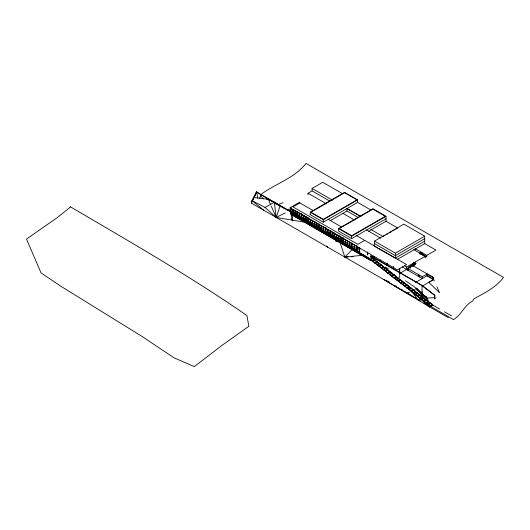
<?xml version="1.0" encoding="UTF-8"?>
<svg xmlns="http://www.w3.org/2000/svg" width="530" height="530" viewBox="0 0 530 530"><rect width="100%" height="100%" fill="white"/><g stroke="black" fill="none" stroke-linecap="round" stroke-linejoin="round"><path stroke-width="0.79" d="M291.288 219.95L292.017 212.384L275.004 202.97M399.878 288.85L251.319 203.083L251.949 200.539L255.606 193.934M256.248 192.774L256.639 191.959L309.354 222.395M251.319 203.083L256.639 191.959L257.772 198.18M252.638 200.267L256.407 192.231M259.329 198.69L261.727 193.867C276.223 183.36 294.733 177.961 306.022 163.399L503.5 277.409C496 287.479 484.427 293.024 473.721 298.947L472.767 300.98C464.466 304.975 461.325 315.211 453.468 319.63L428.452 305.028M252.744 200.148L256.639 191.959M389.451 281.973L383.435 279.356L429.605 306.877L432.5 304.889L439.549 308.957M353.358 248.358L344.844 257.077L339.319 240.269M290.837 208.005C291.705 207.72 290.082 211.987 290.884 213.04L370.636 259.25L373.001 258.044L370.742 256.739L370.96 255.877L422.125 285.418L434.759 295.197L434.759 298.556L436.104 297.781M292.812 209.145C293.998 208.548 292.355 219.095 293.123 209.794M291.202 212.252L359.393 251.829M290.837 212.934L292.58 213.709M292.812 213.332L293.176 213.332M301.669 214.18L301.351 214.074L301.716 214.074M303.902 215.392L303.538 215.392M301.716 218.32C300.894 218.612 302.445 215.041 301.669 214.027M305.731 216.604C306.963 216.273 305.174 227.078 306.042 216.551M303.538 219.533L303.902 219.533M305.731 220.791L306.095 220.791M307.917 222.057L308.281 222.057L307.917 222.116M314.482 221.659C315.714 221.328 313.932 232.133 314.8 221.606M312.342 224.535L312.428 224.508M314.482 225.846L314.846 225.846M319.226 224.243L318.861 224.243M316.675 227.112L317.039 227.112M319.226 228.43C317.993 228.755 319.782 217.956 318.908 228.483M325.745 228.079L325.427 227.973L325.791 227.973M325.791 232.226C324.969 232.511 326.52 228.94 325.745 227.927M327.984 233.485C327.195 233.776 328.699 230.861 327.931 229.887M331.992 231.769C333.191 231.179 331.594 241.68 332.31 232.418M329.806 234.697L330.17 234.697M331.992 235.956L332.356 235.956M338.928 235.611L338.564 235.558L338.928 235.558M340.75 236.824C341.943 236.228 340.293 246.775 341.068 237.473M343.301 238.142L342.936 238.142M340.75 241.011L341.115 241.011M343.301 242.336C342.069 242.66 343.857 231.855 342.99 242.382M345.129 243.542C345.885 244.376 345.706 238.513 345.129 239.408M354.093 244.529C355.285 243.932 353.642 254.48 354.411 245.178M352.059 247.391C350.827 247.715 352.609 236.91 351.741 247.437M354.093 248.716L354.457 248.716M359.439 247.536L359.525 252.651L359.704 248.232M359.393 251.776L291.202 212.192M374.233 257.832L374.193 256.348M399.507 268.359L399.507 272.546M413.241 290.784L416.361 288.3L426.597 297.893M335.715 241.76L337.06 240.858M408.663 269.929L408.014 270.307L408.014 268.524L412.936 265.682L433.673 277.654L433.673 279.436L428.796 282.311L439.562 292.792L436.945 286.856M329.72 201.049L312.104 190.88L312.104 188.415L322.75 182.267L342.473 193.655M308.049 194.848L308.049 193.218L312.104 190.88M299.854 202.93L292.964 206.905L357.829 244.356L364.713 240.375M290.837 212.994L292.964 211.834L357.829 249.285L359.897 248.093M310.262 214.67L310.262 212.199L344.586 192.377L357.624 199.903L357.624 202.381L323.293 222.196L310.262 214.67L309.845 214.862M310.262 212.199L323.293 219.718L357.624 199.903M330.356 220.606L346.978 211.013L358.121 217.446M386.019 218.777L351.662 238.613L338.59 231.06L338.59 228.589L372.941 208.754L386.019 216.306L386.019 221.262L397.745 228.013M338.59 228.589L351.662 236.141L386.019 216.306M368.668 231.259L386.019 221.242M424.729 241.137L395.367 258.084L374.167 246.106L374.491 241.104L403.853 224.15L424.729 236.201L424.729 243.588L397.44 259.342M385.144 235.307L383.044 236.519L370.861 229.49M386.542 234.498L387.947 233.69M389.345 232.882L391.445 231.67M392.849 230.861L394.247 230.053M395.645 229.245L397.05 228.437M290.738 213.683L370.636 259.872L372.113 259.124M374.491 241.104L395.367 253.154L424.729 236.201M424.729 238.685L395.367 255.639L374.491 243.588M419.515 253.068L421.429 252.293M404.33 265.715L406.576 267.014L424.981 256.387L414.016 249.729L415.546 248.888L426.756 255.361L435.938 250.061L424.729 243.588M413.108 263.476L414.54 264.304L414.54 264.801L413.108 263.973L413.108 263.476L414.414 262.721L415.845 263.331L414.414 262.721M412.453 264.106L413.89 264.934L413.89 265.424L412.453 264.596L412.453 264.106L413.758 263.35L415.195 264.178L415.195 263.708L413.758 262.88L413.758 263.35M410.624 268.054L409.186 267.226L409.186 266.729L413.108 263.973M410.492 265.981L412.453 264.596M426.756 255.361L426.756 256.593L424.981 257.62L424.981 256.387M415.195 263.708L415.845 263.331M409.186 267.226L406.576 269.233L408.014 270.061L408.663 269.684L407.232 268.856M399.693 277.621L399.693 272.712L399.905 273.328L407.232 269.101L407.232 268.604L409.842 266.351M414.54 264.304L415.845 263.549M413.89 264.934L415.195 264.178M411.803 264.728L413.234 265.556L414.54 264.801M411.147 265.351L412.578 266.179L413.89 265.424M408.014 268.524L422.277 276.766L427.2 273.924L427.2 275.699L415.606 282.397M422.794 285.776L433.527 279.575L427.008 275.812L427.008 274.03L433.673 277.654M434.322 280.92L433.474 279.548L433.474 277.766M425.915 299.39L427.213 298.642L428.306 300.43M434.547 299.172L434.759 295.197M263.748 210.251L251.949 200.539L265.033 207.462L274.328 202.175L280.165 205.826L276.17 217.426L304.697 222.189M370.742 256.739L373.08 257.845M414.049 249.749L415.546 248.888M421.436 252.499L419.753 253.419L421.436 252.499L422.297 254.022L426.756 256.593M419.753 253.419L421.728 252.664M420.032 253.592L420.032 253.923L421.728 252.995M422.012 253.161L420.032 253.923M420.88 254.115L422.012 253.492M421.165 254.281L422.297 253.658M421.165 254.645L422.297 254.022M422.808 255.632L423.974 254.99M423.921 302.948L429.605 306.877L432.811 305.181L431.261 303.359M428.16 304.352L430.373 303.226L372.848 258.501L370.636 259.62L372.762 261.025L374.982 259.899L374.982 260.409L383.501 266.53L383.501 267.034L387.761 269.843L387.761 270.353L392.021 273.155L392.021 273.666M372.762 261.277L374.982 260.157M372.762 261.025L372.762 261.529L374.24 260.786M370.636 259.872L374.895 262.681L377.108 261.562L377.108 262.065L381.368 264.874L381.368 265.378L385.635 268.187L385.635 268.69L389.894 271.499L389.894 272.009M374.895 262.933L377.108 261.813M374.895 262.681L374.895 263.185L377.108 262.065M372.762 261.529L377.029 264.337L379.242 263.218M377.029 264.589L379.242 263.47M377.029 264.337L377.029 264.841L379.242 263.721M374.895 263.185L379.155 265.994L381.368 264.874M379.155 266.245L381.368 265.126M379.155 265.994L379.155 266.497L381.368 265.378M377.029 264.841L381.289 267.65L383.501 266.53M381.289 267.902L383.501 266.782M381.289 267.65L381.289 268.16L383.501 267.034M379.155 266.497L383.415 269.306L385.635 268.187M383.415 269.558L385.635 268.438M383.415 269.306L383.415 269.816L385.635 268.69M381.289 268.16L385.548 270.962L387.761 269.843M385.548 271.214L387.761 270.095M385.548 270.962L385.548 271.473L387.761 270.353M383.415 269.816L387.682 272.619L389.894 271.499M387.682 272.87L389.894 271.751M387.682 272.619L387.682 273.129L389.152 272.38M385.548 271.473L389.808 274.275L392.021 273.155M389.808 274.527L392.021 273.407M389.808 274.275L389.808 274.785L391.286 274.036M387.682 273.129L391.942 275.931L394.154 274.812L394.154 275.322L398.414 278.124L398.414 278.634L402.674 281.437L402.674 281.947L406.934 284.749L406.934 285.259M391.942 276.19L394.154 275.063M391.942 275.931L391.942 276.441L394.154 275.322M394.068 277.587L396.288 276.468L396.288 276.978L409.067 286.412L409.067 286.915L406.854 288.035L406.854 287.532L389.808 274.785M394.068 277.846L396.288 276.72M394.068 278.098L396.288 276.978M391.942 276.441L396.201 279.244L398.414 278.124M396.201 279.502L398.414 278.382M396.201 279.244L396.201 279.754L398.414 278.634M398.335 280.9L400.548 279.78M400.548 280.039L398.196 281.013M398.335 281.41L399.805 280.661M396.201 279.754L400.461 282.556L402.674 281.437M400.461 282.815L402.674 281.695M400.461 282.556L400.461 283.066L402.674 281.947M402.595 284.219L404.807 283.093M402.595 284.471L404.807 283.351M402.595 284.723L404.807 283.603M400.461 283.066L404.721 285.875L406.934 284.749M404.721 286.127L406.934 285.007M404.721 285.875L404.721 286.379L406.199 285.63M406.854 287.532L409.067 286.412M406.854 287.783L409.067 286.664M408.981 289.188L411.2 288.068L411.2 288.572L408.981 289.691L408.981 289.188L404.721 286.379M408.981 289.44L411.2 288.32M411.114 290.844L413.327 289.724L413.327 290.228L417.587 293.037L417.587 293.54L415.374 294.667L415.374 294.157L411.114 291.348L411.114 290.844L406.854 288.035M411.114 291.096L413.327 289.976M411.114 291.348L413.327 290.228M408.981 289.691L413.248 292.5L415.46 291.381L415.46 291.884L423.98 298.006L423.98 298.516M413.248 292.752L415.46 291.632M413.248 292.5L413.248 293.01L415.46 291.884M415.374 294.157L417.587 293.037M415.374 294.408L417.587 293.289M413.248 293.01L417.507 295.813L419.72 294.693M417.507 296.065L419.72 294.945L426.113 299.662L423.901 301.04M417.507 295.813L417.507 296.323L419.72 295.197M415.374 294.667L419.634 297.469L421.853 296.349M419.634 297.721L421.853 296.601M419.634 297.469L419.634 297.979L421.853 296.86M417.507 296.323L421.767 299.125L423.98 298.006M421.767 299.377L423.98 298.257M419.634 297.979L423.901 300.782L426.113 299.662M423.901 300.782L423.901 301.292L426.113 300.172M421.767 299.125L421.767 299.635L426.027 302.438L428.24 301.318L428.24 301.828L432.5 304.889L428.24 301.57L426.027 302.696M426.027 302.438L426.027 302.948L428.24 301.828M423.901 301.292L428.16 304.094L430.373 302.974M428.16 304.094L428.16 304.604L430.373 303.485M426.027 302.948L430.287 305.75L432.5 304.631M285.312 212.868L276.17 217.426L265.033 207.462M279.416 204.083L282.954 202.751M367.582 254.731L367.582 252.598M431.44 304.187L432.811 305.181L430.287 306.009L428.16 305.174M307.831 223.382L309.354 222.964M396.308 285.862L394.903 286.16L414.195 297.303M406.364 292.971L409.577 292.288M413.38 292.613L411.989 291.778L417.825 299.775L420.641 299.178L422.953 299.47M266.776 199.578L268.312 199.267L274.328 202.175L275.872 204.023M364.11 255.122L344.844 257.077L348.15 256.931M351.45 256.792L353.099 256.719M428.452 297.959L433.732 297.767M294.918 214.398C295.058 215.564 295.462 209.343 294.786 210.337M288.26 209.184L293.116 209.741M253.903 197.498L268.312 199.267L273.666 202.235M297.29 211.496C296.913 211.198 297.019 216.631 297.29 215.69M299.212 212.914L299.212 217.108M303.856 215.293L303.677 219.665L303.902 215.339M307.917 217.923C308.831 217.181 307.102 221.248 307.97 222.163M310.156 219.234C310.487 218.194 310.62 223.932 310.156 223.428M290.884 213.04L291.149 207.952M312.342 220.5C312.839 219.559 311.733 223.971 312.342 224.687M321.365 225.396L321.365 229.589M323.558 226.661C323.181 226.363 323.287 231.795 323.558 230.855M334.496 232.981C334.191 232.604 334.284 238.129 334.496 237.175M316.675 227.171L317.039 227.171L316.986 223.567M336.424 234.399C336.755 233.392 336.974 239.07 336.424 238.593M347.634 240.56C347.322 240.322 347.044 245.523 347.68 244.8M349.555 241.978L349.641 246.198L349.82 242.528M338.928 239.752C338.014 240.487 339.737 236.42 338.875 235.506M356.922 245.927C356.637 245.556 356.637 251.068 356.922 250.12M380.653 261.476L380.653 260.078M387.059 265.172L387.059 263.079M289.473 211.371L296.873 215.346M417.825 299.775L420.628 301.02M415.619 298.092L417.044 298.88M357.624 202.381L370.854 210.019M312.104 188.415L332.535 200.207M346.978 208.528L360.904 216.565L346.978 208.528L346.978 211.013M308.049 193.218L326.361 203.798M342.917 213.352L354.384 219.97M366.588 229.994L380.858 238.228M413.758 263.099L415.195 263.927M413.108 263.728L414.54 264.556M412.453 264.351L413.89 265.179M411.803 264.974L413.234 265.802M427.2 275.699L433.673 279.436M313.091 210.576L299.106 202.5L289.923 207.8L397.394 269.849L406.576 264.549L356.657 235.724M328.262 219.334L341.492 226.972M409.186 266.729L410.624 267.557M409.186 266.981L410.624 267.809M407.232 268.604L408.663 269.432M402.23 266.968L422.277 278.541L422.277 276.766M290.268 207.601L290.884 207.952M293.68 209.8L353.55 244.37M354.974 245.191L357.114 246.43M370.742 256.003L421.913 285.544L434.547 295.323M255.738 193.854L256.639 192.092L272.413 201.638M274.467 202.824L285.412 209.145M286.783 209.933L288.148 210.721M301.146 218.658L302.577 219.48M311.143 224.428L313.29 225.667M314.714 226.489L316.86 227.728M318.285 228.556L319.716 229.377M321.856 230.616L323.287 231.438M324.718 232.266L326.858 233.498M328.289 234.326L330.428 235.565M334.715 238.036L336.855 239.275M338.995 240.507L340.426 241.335M345.427 244.217L346.852 245.045M348.998 246.284L350.423 247.106M352.569 248.345L353.994 249.166M290.738 213.053L370.636 259.25L370.636 260.349L290.738 214.153L290.738 213.053L368.443 257.918M290.738 214.153L370.636 260.349M444.484 311.806L451.533 315.873M401.303 289.671L402.734 290.5L401.621 289.4M404.165 291.321L406.311 292.56M407.736 293.388L412.738 296.277M414.884 297.509L416.315 298.337M414.082 293.037L411.989 291.778L429.605 306.877L448.387 317.722M293.945 213.656L292.017 212.384L292.785 221.043M370.715 257.096L374.982 259.899M373.378 259.104L377.108 261.562M390.425 272.36L394.154 274.812M392.558 274.017L396.288 276.468M407.471 285.61L411.2 288.068M409.597 287.267L413.327 289.724M411.731 288.923L415.46 291.381M424.517 298.867L428.24 301.318M428.16 304.604L430.287 305.75M405.47 280.761L410.81 284.352M385.754 267.173L388.47 269.041M411.426 284.789L416.361 288.3L427.213 298.642M424.119 295.283L426.783 297.191M421.913 293.978L427.895 298.264M427.783 301.57L432.811 305.181M411.989 291.778L414.354 294.097M349.866 246.066L349.555 246.172M329.806 230.557C330.992 229.45 329.355 240.726 330.124 231.153M327.619 229.298C328.527 228.556 326.805 232.624 327.666 233.538M325.427 228.032L325.48 232.273M316.675 222.978C317.583 222.236 315.86 226.303 316.721 227.218M321.048 229.695L321.101 225.555M417.309 290.526L416.361 288.3L424.51 296.999M417.143 289.685L416.361 288.3L422.291 294.859M326.619 245.966L327.679 247.165M260.694 195.842L263.344 198.896M416.361 288.3L424.775 299.132M426.411 297.906L425.557 296.674L426.286 298.112M427.63 303.644L429.605 306.877M268.312 199.267L270.605 204.567M271.261 206.077L276.17 217.426L274.328 202.175M418.707 276.481L418.634 275.004L419.7 275.627L419.7 277.058M422.125 286.16L422.125 285.418L421.913 293.209M422.125 291.546L422.125 293.09M413.234 265.556L413.234 266.053M406.576 267.014L406.576 269.478M399.759 268.319L399.759 272.513M395.367 253.154L395.367 258.077M393.465 266.776L393.465 268.876M393.247 266.901L393.247 268.995M386.84 263.205L386.84 265.298M380.434 260.203L380.434 261.601M373.975 256.474L373.975 257.871M372.848 258.13L372.848 258.753M370.96 255.877L370.96 256.619M368.443 258.541L368.443 259.018M367.734 252.293L367.734 254.758M367.515 251.922L367.515 254.877M359.625 248.206L359.625 251.697M359.525 247.503L359.525 251.697M357.829 246.841L357.829 249.285M356.657 246.079L356.657 250.273M351.662 236.141L351.662 238.613M347.362 240.719L347.362 244.906M345.441 239.997L345.441 243.489M338.61 235.665L338.61 239.852M336.689 234.247L336.689 238.434M334.231 233.134L334.231 237.327M323.293 219.718L323.293 222.196M323.287 226.814L323.287 231.007M312.614 221.043L312.614 224.535M310.421 219.778L310.421 223.269M308.235 217.817L308.235 222.01M301.398 214.18L301.398 218.373M299.476 213.457L299.476 216.956M297.025 211.656L297.025 215.843M295.104 210.933L295.104 214.425M292.964 209.39L292.964 211.834M70.563 206.885L57.611 217.36L26.5 239.083L41.055 272.943L60.725 286.167L142.358 336.656L173.992 357.79L194.325 366.601L221.984 345.381L248.848 326.281L246.914 315.555C190.137 276.176 130.055 241.912 70.563 206.885M344.586 192.734L310.878 212.199L323.293 219.367L357.008 199.903L344.586 192.734M372.941 209.138L339.253 228.589L351.662 235.757L385.356 216.306L372.941 209.138"/></g></svg>
